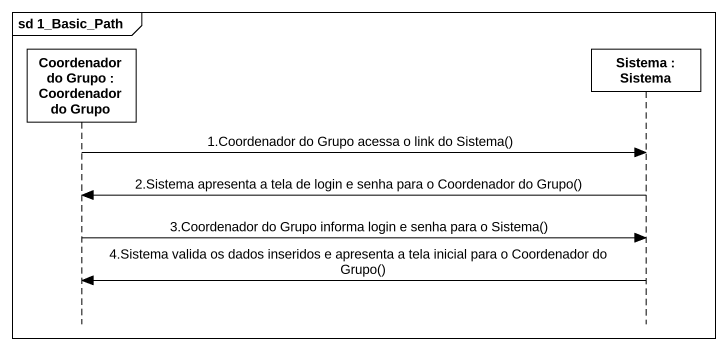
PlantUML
@startuml
mainframe sd 1_Basic_Path
hide footbox
participant "Coordenador do Grupo : Coordenador do Grupo" as Coordenador_do_Grupo
participant "Sistema : Sistema" as Sistema

Coordenador_do_Grupo -> Sistema : 1.Coordenador do Grupo acessa o link do Sistema()
Sistema -> Coordenador_do_Grupo : 2.Sistema apresenta a tela de login e senha para o Coordenador do Grupo()
Coordenador_do_Grupo -> Sistema : 3.Coordenador do Grupo informa login e senha para o Sistema()
Sistema -> Coordenador_do_Grupo : 4.Sistema valida os dados inseridos e apresenta a tela inicial para o Coordenador do Grupo()
@enduml
